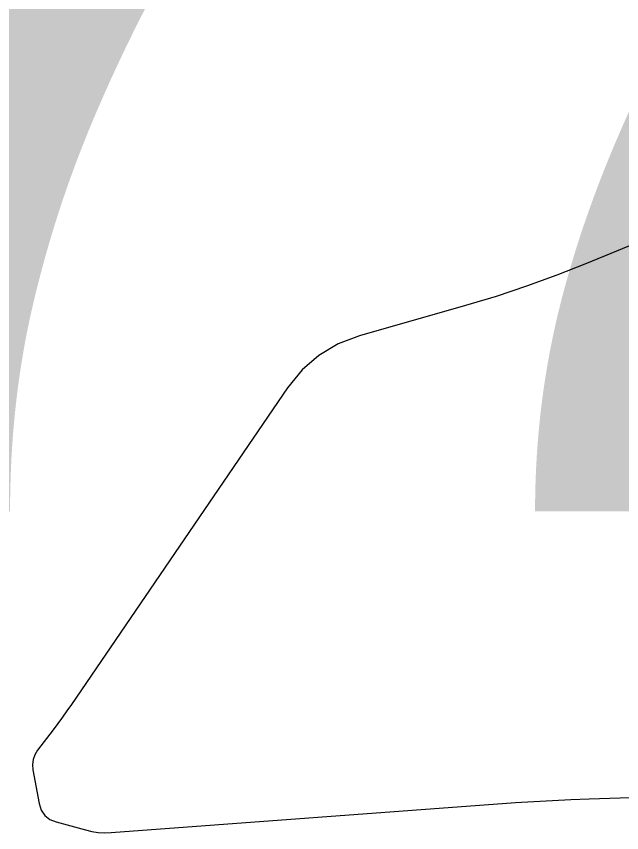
# Model space of a CAD drawing. Extents: x 2498567 to 2501210, y 7092229 to 7094464.
# Drawn here: x 2499574.575 to 2499577.768, y 7093422.718 to 7093427.027 of the extents above; entities that cross this region are included whole.
import ezdxf

# ---------------------------------------------------------------- set-up
doc = ezdxf.new("R2010")
doc.units = 0
doc.header["$MEASUREMENT"] = 0
doc.layers.add('Level 31', color=254, linetype='Continuous', lineweight=0)
doc.styles.get("Standard").update_dxf_attribs({"font": 'ARIALBD.TTF'})

msp = doc.modelspace()

# ---------------------------------------------------------------- linework, layer by layer
at = {"layer": 'Level 31', "color": 35, "linetype": 'Continuous', "lineweight": 13}
for p, q in [((2499578.293, 7093426.0146), (2499577.5829, 7093425.7226)), ((2499577.5829, 7093425.7226), (2499577.4253, 7093425.6603)), ((2499577.4253, 7093425.6603), (2499577.2663, 7093425.6025)), ((2499577.2663, 7093425.6025), (2499577.1056, 7093425.5492)), ((2499577.1056, 7093425.5492), (2499576.9435, 7093425.5003)), ((2499576.9435, 7093425.5003), (2499576.3852, 7093425.3404)), ((2499576.3852, 7093425.3404), (2499576.2718, 7093425.2976)), ((2499576.2718, 7093425.2976), (2499576.1707, 7093425.2376)), ((2499576.1707, 7093425.2376), (2499576.082, 7093425.1605)), ((2499576.082, 7093425.1605), (2499576.0057, 7093425.0663)), ((2499576.0057, 7093425.0663), (2499574.8652, 7093423.3949)), ((2499574.8652, 7093423.3949), (2499574.8417, 7093423.3609)), ((2499574.8417, 7093423.3609), (2499574.8177, 7093423.3272)), ((2499574.7934, 7093423.2938), (2499574.7686, 7093423.2607)), ((2499574.8177, 7093423.3272), (2499574.7934, 7093423.2938)), ((2499574.7686, 7093423.2607), (2499574.6869, 7093423.153)), ((2499574.6723, 7093423.1293), (2499574.6633, 7093423.1042)), ((2499574.6869, 7093423.153), (2499574.6723, 7093423.1293)), ((2499574.6633, 7093423.1042), (2499574.66, 7093423.0778)), ((2499574.66, 7093423.0778), (2499574.6624, 7093423.05)), ((2499574.6624, 7093423.05), (2499574.6953, 7093422.8713)), ((2499577.5966, 7093422.8965), (2499577.9141, 7093422.9062)), ((2499574.6953, 7093422.8713), (2499574.7062, 7093422.8365)), ((2499575.0744, 7093422.7189), (2499577.2082, 7093422.8763)), ((2499577.2082, 7093422.8763), (2499577.3052, 7093422.8829)), ((2499577.3052, 7093422.8829), (2499577.4023, 7093422.8885)), ((2499577.4023, 7093422.8885), (2499577.4994, 7093422.8931)), ((2499577.4994, 7093422.8931), (2499577.5966, 7093422.8965)), ((2499574.7062, 7093422.8365), (2499574.7247, 7093422.8087)), ((2499574.7247, 7093422.8087), (2499574.7508, 7093422.788)), ((2499574.7508, 7093422.788), (2499574.7846, 7093422.7742)), ((2499574.7846, 7093422.7742), (2499574.9394, 7093422.732)), ((2499574.9394, 7093422.732), (2499574.9728, 7093422.7243)), ((2499574.9728, 7093422.7243), (2499575.0064, 7093422.7196)), ((2499575.0064, 7093422.7196), (2499575.0403, 7093422.7178)), ((2499575.0403, 7093422.7178), (2499575.0744, 7093422.7189))]:
    msp.add_line(p, q, dxfattribs=at)

# ---------------------------------------------------------------- texts
at = {"layer": 'Level 31', "color": 35}
msp.add_text('770', height=4.8, dxfattribs=at).set_placement((2499572.6231, 7093424.4146))

doc.saveas('drawing.dxf')
